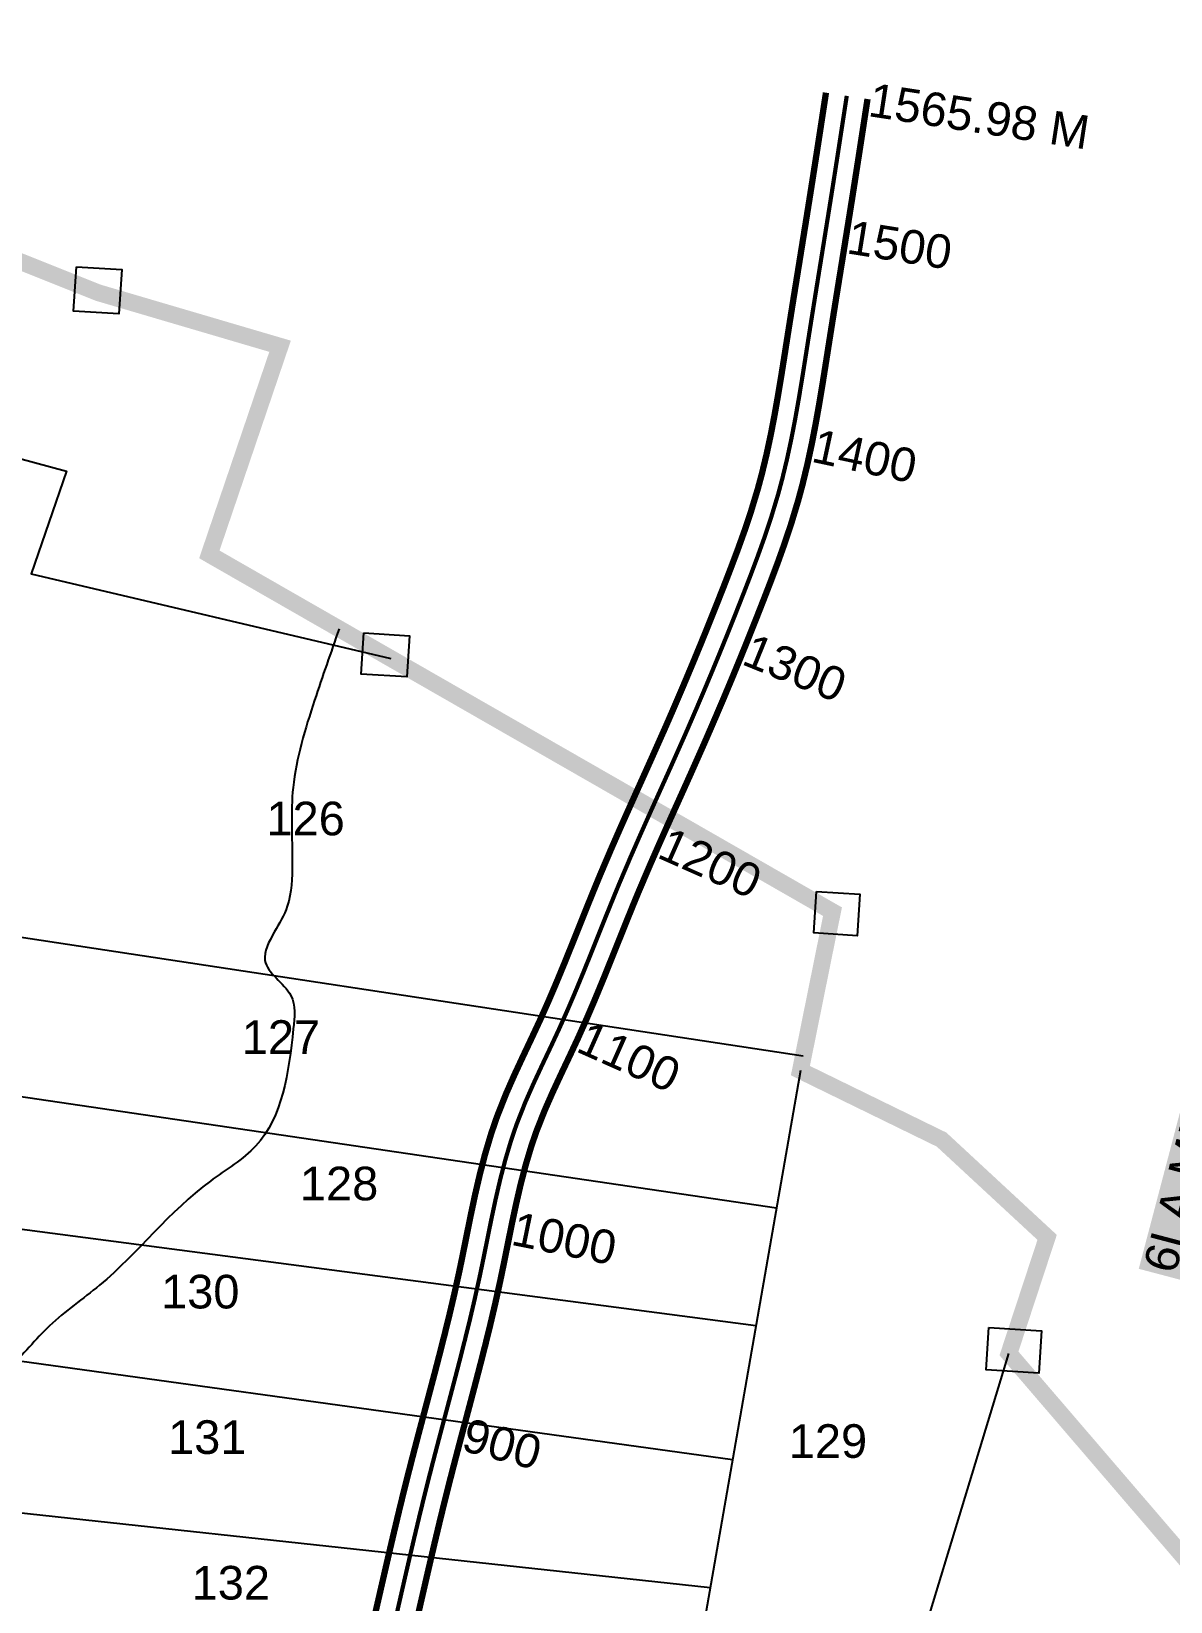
# Model space of a CAD drawing. Header units: inches. Extents: x 201585 to 225365, y 1598878 to 1613111.
# Drawn here: x 204221 to 204763, y 1604409 to 1605156 of the extents above; entities that cross this region are included whole.
import ezdxf
from ezdxf.enums import TextEntityAlignment as Align

# ---------------------------------------------------------------- set-up
doc = ezdxf.new("R2010")
doc.units = ezdxf.units.IN
doc.header["$LTSCALE"] = 15
doc.header["$MEASUREMENT"] = 0
doc.linetypes.add('DASHED2', pattern=[0.375, 0.25, -0.125])
doc.linetypes.add('HIDDEN2', pattern=[0.1875, 0.125, -0.0625])
for name, color, linetype in [('CANAL1', 7, 'Continuous'), ('CHANAGE', 1, 'Continuous'), ('PLOTS', 7, 'Continuous'), ('PLOTS NO', 7, 'Continuous'), ('STREAMS', 4, 'Continuous'), ('STRUCTURE', 5, 'Continuous'), ('VILLAGE BOUNDARY STONES', 1, 'Continuous'), ('VILLAGE BOUNDRY', 5, 'Continuous')]:
    doc.layers.add(name, color=color, linetype=linetype)
doc.styles.get("Standard").update_dxf_attribs({"font": 'arial.ttf'})

msp = doc.modelspace()

# ---------------------------------------------------------------- linework, layer by layer
at = {"layer": 'CANAL1', "color": 200, "linetype": 'ByBlock', "ltscale": 40, "const_width": 3}
for points in [[(204385.04, 1604404.38), (204387.21, 1604413.86), (204389.39, 1604423.35), (204391.58, 1604432.84), (204393.81, 1604442.33), (204396.07, 1604451.82), (204398.38, 1604461.31), (204400.42, 1604469.45), (204403.19, 1604480.25), (204405.66, 1604489.68), (204408.16, 1604499.08), (204410.65, 1604508.46), (204413.13, 1604517.83), (204415.56, 1604527.2), (204417.94, 1604536.56), (204420.24, 1604545.92), (204422.44, 1604555.29), (204424.79, 1604565.87), (204426.51, 1604574.15), (204428.43, 1604583.7), (204430.38, 1604593.32), (204432.44, 1604603), (204434.69, 1604612.69), (204437.22, 1604622.39), (204440.09, 1604632.03), (204442.78, 1604639.87), (204447.16, 1604650.97), (204451.2, 1604660.13), (204455.37, 1604669.09), (204459.54, 1604677.9), (204463.4, 1604686.18), (204467.5, 1604695.38), (204471.26, 1604704.2), (204474.94, 1604713.1), (204478.56, 1604722.06), (204482.16, 1604731.07), (204485.79, 1604740.11), (204489.47, 1604749.17), (204491.95, 1604755.18), (204497.09, 1604767.25), (204501.02, 1604776.23), (204504.99, 1604785.16), (204508.98, 1604794.05), (204512.98, 1604802.92), (204516.96, 1604811.77), (204522.33, 1604823.84), (204524.8, 1604829.46), (204528.63, 1604838.33), (204532.42, 1604847.22), (204536.15, 1604856.13), (204539.84, 1604865.06), (204543.48, 1604874.02), (204547.07, 1604883.01), (204550.87, 1604892.63), (204554.11, 1604901.02), (204557.49, 1604910.01), (204560.72, 1604919), (204563.72, 1604927.98), (204567.02, 1604938.88), (204568.95, 1604946.06), (204571.16, 1604955.25), (204573.15, 1604964.53), (204574.96, 1604973.91), (204576.63, 1604983.36), (204578.21, 1604992.89), (204579.73, 1605002.47), (204581.1, 1605011.22), (204582.76, 1605021.72), (204584.3, 1605031.34), (204585.85, 1605040.95), (204587.39, 1605050.55), (204588.94, 1605060.14), (204590.48, 1605069.72), (204592, 1605079.31), (204592.94, 1605085.25), (204595.01, 1605098.48), (204596.49, 1605108.08), (204597.96, 1605117.68), (204599.43, 1605127.29)], [(204404.53, 1604399.91), (204406.7, 1604409.39), (204408.88, 1604418.86), (204411.06, 1604428.3), (204413.27, 1604437.73), (204415.51, 1604447.13), (204417.8, 1604456.52), (204419.8, 1604464.53), (204422.55, 1604475.22), (204425, 1604484.58), (204427.49, 1604493.95), (204429.99, 1604503.34), (204432.47, 1604512.76), (204434.93, 1604522.22), (204437.35, 1604531.71), (204439.69, 1604541.25), (204441.94, 1604550.84), (204444.34, 1604561.67), (204446.1, 1604570.14), (204448.04, 1604579.74), (204449.96, 1604589.25), (204451.97, 1604598.65), (204454.11, 1604607.91), (204456.48, 1604617), (204459.15, 1604625.93), (204461.55, 1604632.95), (204465.62, 1604643.26), (204469.42, 1604651.88), (204473.47, 1604660.59), (204477.64, 1604669.4), (204481.6, 1604677.89), (204485.83, 1604687.38), (204489.7, 1604696.46), (204493.45, 1604705.53), (204497.11, 1604714.6), (204500.73, 1604723.64), (204504.34, 1604732.63), (204507.97, 1604741.58), (204510.39, 1604747.44), (204515.46, 1604759.32), (204519.32, 1604768.16), (204523.25, 1604777), (204527.22, 1604785.85), (204531.22, 1604794.71), (204535.22, 1604803.6), (204540.63, 1604815.76), (204543.13, 1604821.47), (204547.01, 1604830.44), (204550.84, 1604839.43), (204554.62, 1604848.45), (204558.35, 1604857.49), (204562.03, 1604866.55), (204565.66, 1604875.63), (204569.49, 1604885.36), (204572.8, 1604893.89), (204576.27, 1604903.12), (204579.61, 1604912.45), (204582.78, 1604921.91), (204586.25, 1604933.39), (204588.33, 1604941.13), (204590.66, 1604950.82), (204592.75, 1604960.54), (204594.62, 1604970.27), (204596.35, 1604979.99), (204597.95, 1604989.69), (204599.49, 1604999.35), (204600.86, 1605008.11), (204602.52, 1605018.58), (204604.05, 1605028.18), (204605.59, 1605037.77), (204607.14, 1605047.36), (204608.68, 1605056.96), (204610.23, 1605066.57), (204611.76, 1605076.17), (204612.7, 1605082.14), (204614.77, 1605095.41), (204616.26, 1605105.03), (204617.73, 1605114.65), (204619.2, 1605124.27)]]:
    msp.add_lwpolyline(points, dxfattribs=at)
at = {"layer": 'CANAL1', "color": 1, "linetype": 'HIDDEN2', "ltscale": 40, "const_width": 2}
msp.add_lwpolyline([(204394.79, 1604402.15), (204396.96, 1604411.63), (204399.13, 1604421.1), (204401.32, 1604430.57), (204403.54, 1604440.03), (204405.79, 1604449.48), (204408.09, 1604458.91), (204410.11, 1604466.99), (204412.87, 1604477.74), (204415.33, 1604487.13), (204417.82, 1604496.51), (204420.32, 1604505.9), (204422.8, 1604515.3), (204425.25, 1604524.71), (204427.64, 1604534.13), (204429.97, 1604543.58), (204432.19, 1604553.07), (204434.56, 1604563.77), (204436.3, 1604572.14), (204438.23, 1604581.72), (204440.17, 1604591.29), (204442.2, 1604600.82), (204444.4, 1604610.3), (204446.85, 1604619.7), (204449.62, 1604628.98), (204452.16, 1604636.41), (204456.39, 1604647.12), (204460.31, 1604656.01), (204464.42, 1604664.84), (204468.59, 1604673.65), (204472.5, 1604682.03), (204476.66, 1604691.38), (204480.48, 1604700.33), (204484.19, 1604709.32), (204487.84, 1604718.33), (204491.45, 1604727.35), (204495.06, 1604736.37), (204498.72, 1604745.38), (204501.17, 1604751.31), (204506.27, 1604763.29), (204510.17, 1604772.19), (204514.12, 1604781.08), (204518.1, 1604789.95), (204522.1, 1604798.82), (204526.09, 1604807.68), (204531.48, 1604819.8), (204533.96, 1604825.46), (204537.82, 1604834.38), (204541.63, 1604843.32), (204545.39, 1604852.29), (204549.1, 1604861.28), (204552.76, 1604870.28), (204556.37, 1604879.32), (204560.18, 1604888.99), (204563.46, 1604897.45), (204566.88, 1604906.57), (204570.17, 1604915.73), (204573.25, 1604924.94), (204576.64, 1604936.14), (204578.64, 1604943.6), (204580.91, 1604953.04), (204582.95, 1604962.54), (204584.79, 1604972.09), (204586.49, 1604981.68), (204588.08, 1604991.29), (204589.61, 1605000.91), (204590.98, 1605009.66), (204592.64, 1605020.15), (204594.18, 1605029.76), (204595.72, 1605039.36), (204597.27, 1605048.96), (204598.81, 1605058.55), (204600.35, 1605068.14), (204601.88, 1605077.74), (204602.82, 1605083.69), (204604.89, 1605096.95), (204606.37, 1605106.55), (204607.85, 1605116.17), (204609.32, 1605125.78)], dxfattribs=at)
at = {"layer": 'CHANAGE'}
for p in [(204599.14, 1605060.58), (204582.82, 1604961.93), (204551.48, 1604867.15), (204511.62, 1604775.44), (204473.02, 1604683.2), (204439.77, 1604589.3), (204416.64, 1604492.04)]:
    msp.add_point(p, dxfattribs=at)
at = {"layer": 'PLOTS'}
for points in [[(203910.45, 1605059.24), (204010.53, 1605008.79), (204237.96, 1604947.21), (204221.15, 1604898.37), (204392.28, 1604858.15)], [(204588.65, 1604668.98), (204149.43, 1604735.53)], [(204129.04, 1604662.59), (204575.87, 1604596.76)], [(204587.25, 1604662.02), (204533.54, 1604354.1), (204630.58, 1604343.67)], [(204566.07, 1604540.58), (204111.59, 1604600.18)], [(204093.89, 1604540.76), (204554.98, 1604477.03)], [(204331.97, 1603378.52), (204454.27, 1603777.06), (204479.75, 1603860.08), (204610.56, 1604324.79), (204624.73, 1604324.45), (204686.52, 1604527.48)], [(204544.33, 1604415.92), (204069.95, 1604467.27)]]:
    msp.add_lwpolyline(points, dxfattribs=at)
at = {"layer": 'STREAMS'}
msp.add_spline([(204367.7, 1604872.23), (204356.05, 1604838.26), (204345.8, 1604796.7), (204345.44, 1604760.77), (204343.05, 1604740.23), (204336.82, 1604727.82), (204332.42, 1604714.47), (204344.71, 1604697.8), (204345.92, 1604681.84), (204327.97, 1604626.12), (204306.43, 1604609.47), (204253.67, 1604559.92), (204229.93, 1604540.63), (204210.44, 1604520.56), (204203.02, 1604514.67), (204160.81, 1604495.71), (204125.44, 1604489.69), (204091.48, 1604484.39), (204059.18, 1604468.78), (204049.83, 1604443.6), (204037.31, 1604425.14), (204013.3, 1604357.11), (204004.25, 1604331.86), (204000.59, 1604317.88), (203977.27, 1604247.43), (203962.97, 1604230.42), (203949.4, 1604205.71), (203930.08, 1604183.63), (203925.06, 1604178.55), (203880.16, 1604139.79), (203863.68, 1604116.43), (203825.95, 1604099.68), (203806.73, 1604083.25), (203775.07, 1604077.38), (203757.42, 1604071.86), (203751.42, 1604051.63), (203763.31, 1604010.35), (203767.47, 1603995.54), (203771.16, 1603979.01), (203776.82, 1603963.05), (203785.7, 1603956.53), (203807.78, 1603942.17), (203816.54, 1603933.73), (203823.95, 1603926.08), (203835.68, 1603917.45), (203847.03, 1603907.41), (203848.86, 1603892.76), (203840.32, 1603870.95), (203833.77, 1603854.42), (203808.17, 1603810.98), (203803.99, 1603802.52), (203765.78, 1603753.65), (203759.04, 1603722.74), (203734.46, 1603698.26), (203728.29, 1603687.5), (203694.05, 1603651.48), (203681.92, 1603625.85), (203655.6, 1603604.81), (203633.97, 1603586.03), (203615.63, 1603560.8), (203610.9, 1603544.36), (203584.47, 1603518.53), (203562.46, 1603476.64), (203558.06, 1603447.6), (203547.72, 1603410.1), (203535.24, 1603392.95), (203520.31, 1603357.49)], degree=3, dxfattribs=at)
at = {"layer": 'VILLAGE BOUNDARY STONES'}
for points in [[(204242.67, 1605044.47), (204264.26, 1605043.11), (204262.92, 1605022), (204241.34, 1605023.36)], [(204379.41, 1604870.31), (204401.23, 1604868.93), (204399.99, 1604849.32), (204378.17, 1604850.7)], [(204594.85, 1604747.3), (204615.5, 1604746), (204614.25, 1604726.2), (204593.61, 1604727.51)], [(204676.94, 1604539.87), (204701.94, 1604538.29), (204700.67, 1604518.08), (204675.66, 1604519.66)]]:
    msp.add_lwpolyline(points, close=True, dxfattribs=at)
at = {"layer": 'VILLAGE BOUNDRY', "linetype": 'DASHED2', "ltscale": 8, "const_width": 8}
msp.add_lwpolyline([(205851.3, 1604320.65), (205782.1, 1604352.09), (205673.77, 1604386.4), (205598.96, 1604240.8), (205507.42, 1604265.88), (205402.54, 1604269.08), (205197.74, 1604264.73), (205054.65, 1604261.22), (204973.42, 1604273.24), (204834.97, 1604354.64), (204686.52, 1604527.48), (204704.69, 1604582.69), (204654.44, 1604629.22), (204587.25, 1604662.02), (204602.54, 1604737.64), (204305.95, 1604907.63), (204339.62, 1605006.65), (204253.07, 1605032.12), (203951.58, 1605152.44)], dxfattribs=at)

# ---------------------------------------------------------------- texts
at = {"layer": 'CHANAGE'}
for s, rotation, p in [('1565.98 M', 351.30607, (204620.19, 1605124.12)), ('1500', 350.88115, (204610, 1605058.84)), ('1400', 347.90099, (204593.57, 1604959.63)), ('1300', 337.89293, (204561.67, 1604863.01)), ('1200', 336.03224, (204521.67, 1604770.97)), ('1100', 335.98243, (204483.07, 1604678.72)), ('1000', 348.53806, (204450.55, 1604587.12)), ('900', 345.14339, (204427.27, 1604489.22))]:
    msp.add_text(s, height=16, rotation=rotation, dxfattribs=at).set_placement(p, align=Align.MIDDLE_LEFT)
at = {"layer": 'PLOTS NO'}
for s, p in [('126', (204333.14, 1604773.97)), ('127', (204321.41, 1604669.99)), ('128', (204349.06, 1604600.31)), ('130', (204282.99, 1604548.88)), ('131', (204286.3, 1604479.67)), ('129', (204581.74, 1604477.79)), ('132', (204297.54, 1604410.39))]:
    msp.add_text(s, height=16, dxfattribs=at).set_placement(p)
at = {"layer": 'STRUCTURE', "color": 5, "insert": (204750.26, 1604568.87), "char_height": 16, "width": 273.3966, "attachment_point": 1, "rotation": 75.24652, "bg_fill": 1, "box_fill_scale": 1.1, "bg_fill_color": 7, "bg_fill_true_color": 16777215, "bg_fill_transparency": 0}
msp.add_mtext('{\\C1;6LA MINOR OF PALURU DISTRIBUTORY}', dxfattribs=at)

doc.saveas('drawing.dxf')
